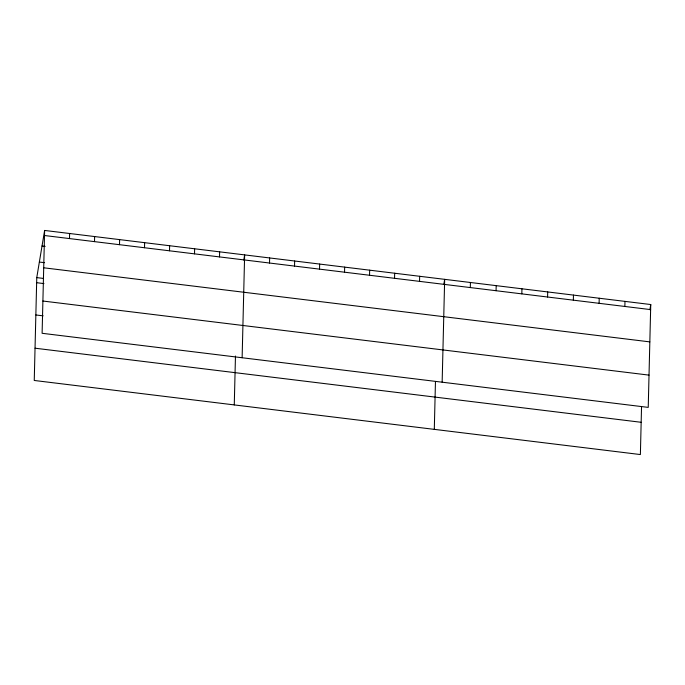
<?xml version="1.0" encoding="UTF-8"?>
<svg xmlns="http://www.w3.org/2000/svg" width="685" height="685" viewBox="0 0 685 685"><rect width="100%" height="100%" fill="white"/><g stroke="black" fill="none" stroke-linecap="round" stroke-linejoin="round"><path stroke-width="1.03" d="M44.619 230.443L42.11 333.295L648.233 407.387L650.75 304.534L44.619 230.443L36.767 277.613L34.25 380.466L640.381 454.557L641.545 406.71M69.502 238.577L69.622 233.499M94.504 241.634L94.624 236.556M119.507 244.691L119.627 239.613M144.509 247.747L144.629 242.67M169.512 250.804L169.632 245.718M194.514 253.861L194.634 248.775M219.517 256.918L219.637 251.832M234.27 404.921L235.469 356.029M242.13 357.75L244.639 254.888L243.783 260.077M269.522 263.031L269.642 257.945M294.524 266.088L294.653 261.002M319.527 269.145L319.655 264.059M344.529 272.202L344.658 267.116M369.532 275.259L369.66 270.173M394.534 278.307L394.663 273.229M419.537 281.364L419.665 276.286M434.299 429.367L435.463 381.519M442.15 382.196L444.668 279.343L443.803 284.532M470.304 287.572L470.424 282.485M496.06 290.723L496.188 285.636M521.824 293.874L521.944 288.787M547.58 297.016L547.709 291.938M573.345 300.167L573.465 295.081M599.101 303.318L599.229 298.232M624.866 306.469L624.985 301.383M649.885 309.723L650.75 304.534M44.499 235.52L650.622 309.611M42.025 246.009L45.15 246.386M39.353 262.047L44.568 262.68M43.712 267.792L649.834 341.883M36.767 277.613L43.018 278.375M36.639 282.7L43.934 283.59M42.898 301.032L649.029 375.123M35.851 314.963L43.146 315.853M35.038 348.203L641.169 422.294"/></g></svg>
